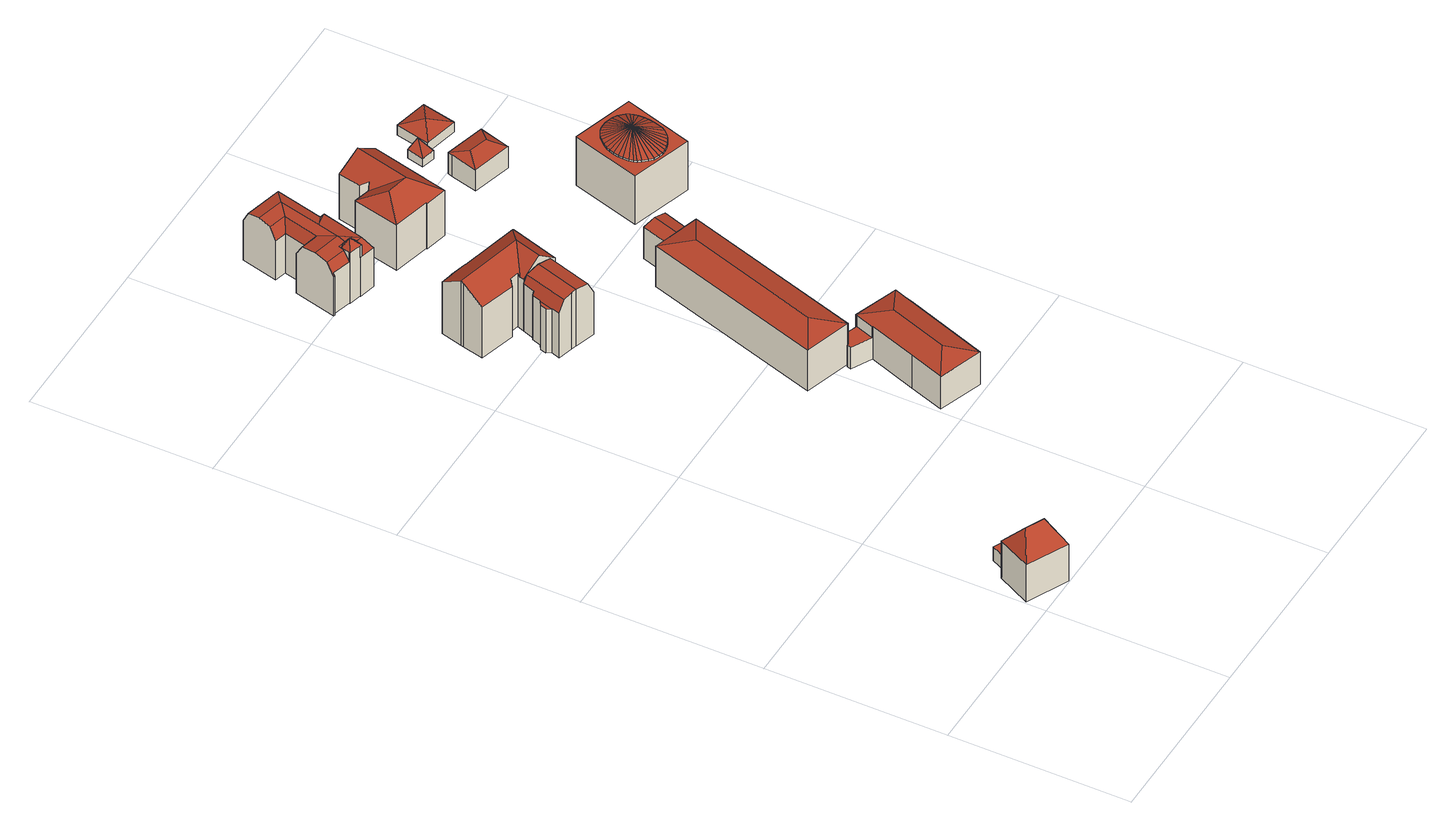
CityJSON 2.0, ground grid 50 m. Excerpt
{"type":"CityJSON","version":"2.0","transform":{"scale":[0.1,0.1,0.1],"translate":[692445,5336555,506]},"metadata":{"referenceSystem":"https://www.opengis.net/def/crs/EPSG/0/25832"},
"CityObjects":{
"building1":{"type":"Building","attributes":{"Gemeindeschluessel":"09162000","HoeheDach":"524.360","HoeheGrund":"506.090","Methode":"2000","NiedrigsteTraufeDesGebaeudes":"518.140","Geometrietyp2DReferenz":"3000","function":"31001_1000","roofType":"3200","measuredHeight":18.27,"storeysAboveGround":3},"address":[{"country":"Germany","locality":"München","thoroughfareName":"Königinstraße 26"}],"geometry":[{"type":"Solid","lod":"2","boundaries":[[[[0,1,2,3]],[[4,5,6,7]],[[8,9,10]],[[11,12,13,0]],[[13,10,9,1,0]],[[13,12,5,4,8,10]],[[14,8,4,7]],[[11,0,3,15]],[[2,1,9,8,14]],[[6,5,12,11,15]],[[7,6,15,3,2,14]]]],"semantics":{"surfaces":[{"type":"WallSurface"},{"type":"RoofSurface","Dachneigung":"28.953","Dachorientierung":"296.315","Flaeche":"36.413","Z_MAX":"18.270","Z_MAX_ASL":"524.360","Z_MIN":"12.081","Z_MIN_ASL":"518.170"},{"type":"RoofSurface","Dachneigung":"28.944","Dachorientierung":"116.331","Flaeche":"36.544","Z_MAX":"18.270","Z_MAX_ASL":"524.360","Z_MIN":"12.050","Z_MIN_ASL":"518.140"},{"type":"RoofSurface","Dachneigung":"39.750","Dachorientierung":"206.014","Flaeche":"73.940","Z_MAX":"18.270","Z_MAX_ASL":"524.360","Z_MIN":"12.050","Z_MIN_ASL":"518.140"},{"type":"RoofSurface","Dachneigung":"39.750","Dachorientierung":"26.014","Flaeche":"73.085","Z_MAX":"18.270","Z_MAX_ASL":"524.360","Z_MIN":"12.066","Z_MIN_ASL":"518.156"},{"type":"GroundSurface"}],"values":[[0,0,1,2,3,4,0,0,0,0,5]]}}]},
"building2":{"type":"Building","attributes":{"Gemeindeschluessel":"09162000","HoeheDach":"512.280","HoeheGrund":"507.945","Methode":"2000","NiedrigsteTraufeDesGebaeudes":"512.280","Geometrietyp2DReferenz":"3000","function":"31001_2463","roofType":"1000","measuredHeight":4.33},"geometry":[{"type":"Solid","lod":"2","boundaries":[[[[16,17,18,19]],[[20,21,22,23]],[[22,17,16,23]],[[17,22,21,18]],[[19,20,23,16]],[[20,19,18,21]]]],"semantics":{"surfaces":[{"type":"WallSurface"},{"type":"RoofSurface","Dachneigung":"90.000","Dachorientierung":"-1.000","Flaeche":"35.602","Z_MAX":"4.335","Z_MAX_ASL":"512.280","Z_MIN":"4.335","Z_MIN_ASL":"512.280"},{"type":"GroundSurface"}],"values":[[0,0,1,0,0,2]]}}]},
"building3":{"type":"Building","attributes":{"Gemeindeschluessel":"09162000","HoeheDach":"527.860","HoeheGrund":"509.440","Methode":"2000","NiedrigsteTraufeDesGebaeudes":"523.200","Geometrietyp2DReferenz":"3000","function":"31001_1000","roofType":"3400","measuredHeight":18.42,"storeysAboveGround":4},"address":[{"country":"Germany","locality":"München","thoroughfareName":"Königinstraße 99"}],"geometry":[{"type":"Solid","lod":"2","boundaries":[[[[24,25,26,27,28]],[[29,27,26,30]],[[31,32,33,34]],[[35,36,37,38]],[[25,24,39,40,41]],[[39,42,43,44,40]],[[28,45,42,39,24]],[[46,47,48,49]],[[47,46,45,28,27,29]],[[37,36,50,51,52]],[[30,48,47,29]],[[26,25,41,34,33,38,37,52,53,54,55,49,48,30]],[[56,57,54,53]],[[41,40,44,31,34]],[[55,58,43,42,45,46,49]],[[50,36,35,59]],[[43,58,57,56,51,50,59,32,31,44]],[[33,32,59,35,38]],[[51,56,53,52]],[[57,58,55,54]]]],"semantics":{"surfaces":[{"type":"WallSurface"},{"type":"RoofSurface","Dachneigung":"78.819","Dachorientierung":"289.205","Flaeche":"52.502","Z_MAX":"18.420","Z_MAX_ASL":"527.860","Z_MIN":"17.620","Z_MIN_ASL":"527.060"},{"type":"RoofSurface","Dachneigung":"78.819","Dachorientierung":"109.204","Flaeche":"52.417","Z_MAX":"18.420","Z_MAX_ASL":"527.860","Z_MIN":"17.620","Z_MIN_ASL":"527.060"},{"type":"RoofSurface","Dachneigung":"26.905","Dachorientierung":"109.205","Flaeche":"46.126","Z_MAX":"17.620","Z_MAX_ASL":"527.060","Z_MIN":"13.760","Z_MIN_ASL":"523.200"},{"type":"GroundSurface"},{"type":"RoofSurface","Dachneigung":"90.000","Dachorientierung":"-1.000","Flaeche":"2.848","Z_MAX":"14.270","Z_MAX_ASL":"523.710","Z_MIN":"14.270","Z_MIN_ASL":"523.710"},{"type":"RoofSurface","Dachneigung":"26.905","Dachorientierung":"289.205","Flaeche":"42.724","Z_MAX":"17.620","Z_MAX_ASL":"527.060","Z_MIN":"14.270","Z_MIN_ASL":"523.710"}],"values":[[0,0,0,0,0,1,2,0,3,0,0,4,0,0,0,5,6,0,0,0]]}}]},
"building4":{"type":"Building","attributes":{"Gemeindeschluessel":"09162000","HoeheDach":"530.500","HoeheGrund":"509.470","Methode":"2000","NiedrigsteTraufeDesGebaeudes":"525.758","Geometrietyp2DReferenz":"3000","function":"31001_1000","roofType":"3100","measuredHeight":21.03,"storeysAboveGround":4},"address":[{"country":"Germany","locality":"München","thoroughfareName":"Giselastraße 28"}],"geometry":[{"type":"Solid","lod":"2","boundaries":[[[[60,61,62,63,64]],[[65,66,67,63,62]],[[62,61,68,69,70,71,72,73,74,75,76,77,78,65]],[[79,80,81,82,83,84,85,86]],[[87,88,70,69]],[[89,71,70,88]],[[80,79,77,76]],[[87,69,68,90]],[[81,80,76,75]],[[71,89,84,72]],[[83,82,74,73]],[[85,64,63,67]],[[84,83,73,72]],[[90,68,61,60]],[[65,78,91,66]],[[82,81,75,74]],[[60,64,85,84,89,88,87,90]],[[66,91,86,85,67]],[[91,78,77,79,86]]]],"semantics":{"surfaces":[{"type":"WallSurface"},{"type":"GroundSurface"},{"type":"RoofSurface","Dachneigung":"56.053","Dachorientierung":"16.378","Flaeche":"168.453","Z_MAX":"21.030","Z_MAX_ASL":"530.500","Z_MIN":"16.724","Z_MIN_ASL":"526.194"},{"type":"RoofSurface","Dachneigung":"51.556","Dachorientierung":"289.186","Flaeche":"30.649","Z_MAX":"21.030","Z_MAX_ASL":"530.500","Z_MIN":"16.748","Z_MIN_ASL":"526.218"},{"type":"RoofSurface","Dachneigung":"56.053","Dachorientierung":"196.378","Flaeche":"131.946","Z_MAX":"21.030","Z_MAX_ASL":"530.500","Z_MIN":"16.288","Z_MIN_ASL":"525.758"},{"type":"RoofSurface","Dachneigung":"51.557","Dachorientierung":"109.186","Flaeche":"76.732","Z_MAX":"21.030","Z_MAX_ASL":"530.500","Z_MIN":"16.730","Z_MIN_ASL":"526.200"}],"values":[[0,0,1,2,0,0,0,0,0,0,0,3,0,0,0,0,4,5,0]]}}]},
"building5":{"type":"Building","attributes":{"Gemeindeschluessel":"09162000","HoeheDach":"528.280","HoeheGrund":"509.600","Methode":"2000","NiedrigsteTraufeDesGebaeudes":"522.240","Geometrietyp2DReferenz":"3000","function":"31001_1000","roofType":"3400","measuredHeight":18.68},"address":[{"country":"Germany","locality":"München","thoroughfareName":"Giselastraße 29"}],"geometry":[{"type":"Solid","lod":"2","boundaries":[[[[92,93,94,95]],[[96,92,95,97]],[[98,99,100,101,102,103,104]],[[105,106,107,108,109,110,111]],[[112,113,114,115,116]],[[117,118,119,120]],[[107,106,121,122,123,124,125,126]],[[95,94,127,117]],[[119,126,128,129,130]],[[131,132,133,134,135,136]],[[100,137,138,101]],[[139,140,141]],[[97,113,112,96]],[[118,142,143,144]],[[143,145,146,144]],[[147,124,122]],[[99,129,141,140,137,100]],[[124,147,133]],[[138,148,102,101]],[[104,149,150,98]],[[150,115,114,130,129,99,98]],[[151,108,107,126]],[[136,135,152,153]],[[154,155,156,146,145]],[[137,132,131,148,138]],[[103,102,148,131,136,153]],[[128,126,125,157]],[[123,122,124]],[[158,105,111,159]],[[160,161,121,106,105,158]],[[144,151,126,119,118]],[[156,155,162,163]],[[163,109,108,151]],[[97,95,117,120]],[[117,127,142,118]],[[157,133,164]],[[132,137,140,139,164]],[[112,116,149,104,103,153,152,165,166,159,111,110,162,155,154,93,92,96]],[[133,132,164]],[[167,134,133,147,168]],[[165,167,168,161,160,166]],[[115,150,149,116]],[[141,129,128,157,139]],[[114,113,97,169,120,130]],[[120,119,130]],[[147,122,121,161,168]],[[97,120,169]],[[157,125,124,133]],[[152,135,134,167,165]],[[162,110,109,163]],[[160,158,159,166]],[[145,143,142,127,94,93,154]],[[146,156,163,151,144]],[[164,139,157]]]],"semantics":{"surfaces":[{"type":"WallSurface"},{"type":"RoofSurface","Dachneigung":"74.816","Dachorientierung":"106.092","Flaeche":"36.662","Z_MAX":"16.810","Z_MAX_ASL":"526.410","Z_MIN":"16.060","Z_MIN_ASL":"525.660"},{"type":"RoofSurface","Dachneigung":"79.386","Dachorientierung":"196.772","Flaeche":"29.161","Z_MAX":"16.810","Z_MAX_ASL":"526.410","Z_MIN":"16.060","Z_MIN_ASL":"525.660"},{"type":"RoofSurface","Dachneigung":"26.390","Dachorientierung":"16.683","Flaeche":"42.378","Z_MAX":"16.060","Z_MAX_ASL":"525.660","Z_MIN":"12.705","Z_MIN_ASL":"522.305"},{"type":"RoofSurface","Dachneigung":"79.783","Dachorientierung":"105.994","Flaeche":"38.702","Z_MAX":"16.810","Z_MAX_ASL":"526.410","Z_MIN":"16.060","Z_MIN_ASL":"525.660"},{"type":"RoofSurface","Dachneigung":"42.395","Dachorientierung":"196.683","Flaeche":"6.309","Z_MAX":"18.680","Z_MAX_ASL":"528.280","Z_MIN":"16.370","Z_MIN_ASL":"525.970"},{"type":"RoofSurface","Dachneigung":"79.432","Dachorientierung":"195.606","Flaeche":"0.222","Z_MAX":"16.174","Z_MAX_ASL":"525.774","Z_MIN":"16.057","Z_MIN_ASL":"525.658"},{"type":"RoofSurface","Dachneigung":"78.005","Dachorientierung":"196.683","Flaeche":"23.436","Z_MAX":"16.810","Z_MAX_ASL":"526.410","Z_MIN":"16.060","Z_MIN_ASL":"525.660"},{"type":"RoofSurface","Dachneigung":"28.039","Dachorientierung":"196.683","Flaeche":"16.195","Z_MAX":"16.060","Z_MAX_ASL":"525.660","Z_MIN":"12.680","Z_MIN_ASL":"522.280"},{"type":"RoofSurface","Dachneigung":"32.594","Dachorientierung":"196.697","Flaeche":"12.403","Z_MAX":"16.062","Z_MAX_ASL":"525.662","Z_MIN":"12.685","Z_MIN_ASL":"522.285"},{"type":"RoofSurface","Dachneigung":"36.741","Dachorientierung":"341.638","Flaeche":"2.212","Z_MAX":"18.680","Z_MAX_ASL":"528.280","Z_MIN":"16.370","Z_MIN_ASL":"525.970"},{"type":"RoofSurface","Dachneigung":"90.000","Dachorientierung":"-1.000","Flaeche":"0.083","Z_MAX":"12.640","Z_MAX_ASL":"522.240","Z_MIN":"12.640","Z_MIN_ASL":"522.240"},{"type":"RoofSurface","Dachneigung":"29.292","Dachorientierung":"106.089","Flaeche":"53.183","Z_MAX":"16.062","Z_MAX_ASL":"525.662","Z_MIN":"12.680","Z_MIN_ASL":"522.280"},{"type":"RoofSurface","Dachneigung":"79.945","Dachorientierung":"16.668","Flaeche":"28.354","Z_MAX":"16.810","Z_MAX_ASL":"526.410","Z_MIN":"16.060","Z_MIN_ASL":"525.660"},{"type":"RoofSurface","Dachneigung":"79.476","Dachorientierung":"196.683","Flaeche":"2.971","Z_MAX":"16.810","Z_MAX_ASL":"526.410","Z_MIN":"16.370","Z_MIN_ASL":"525.970"},{"type":"RoofSurface","Dachneigung":"79.360","Dachorientierung":"197.503","Flaeche":"0.567","Z_MAX":"16.370","Z_MAX_ASL":"525.970","Z_MIN":"16.201","Z_MIN_ASL":"525.801"},{"type":"RoofSurface","Dachneigung":"32.596","Dachorientierung":"196.683","Flaeche":"18.628","Z_MAX":"16.060","Z_MAX_ASL":"525.660","Z_MIN":"12.746","Z_MIN_ASL":"522.346"},{"type":"RoofSurface","Dachneigung":"75.143","Dachorientierung":"286.092","Flaeche":"41.773","Z_MAX":"16.810","Z_MAX_ASL":"526.410","Z_MIN":"16.060","Z_MIN_ASL":"525.660"},{"type":"RoofSurface","Dachneigung":"29.037","Dachorientierung":"16.683","Flaeche":"16.108","Z_MAX":"16.060","Z_MAX_ASL":"525.660","Z_MIN":"12.783","Z_MIN_ASL":"522.383"},{"type":"RoofSurface","Dachneigung":"26.822","Dachorientierung":"106.092","Flaeche":"51.632","Z_MAX":"16.060","Z_MAX_ASL":"525.660","Z_MIN":"12.658","Z_MIN_ASL":"522.259"},{"type":"RoofSurface","Dachneigung":"78.244","Dachorientierung":"16.683","Flaeche":"34.099","Z_MAX":"16.810","Z_MAX_ASL":"526.410","Z_MIN":"16.060","Z_MIN_ASL":"525.660"},{"type":"RoofSurface","Dachneigung":"36.516","Dachorientierung":"56.884","Flaeche":"2.262","Z_MAX":"18.680","Z_MAX_ASL":"528.280","Z_MIN":"16.370","Z_MIN_ASL":"525.970"},{"type":"GroundSurface"},{"type":"RoofSurface","Dachneigung":"41.564","Dachorientierung":"106.090","Flaeche":"4.047","Z_MAX":"18.680","Z_MAX_ASL":"528.280","Z_MIN":"16.370","Z_MIN_ASL":"525.970"},{"type":"RoofSurface","Dachneigung":"41.903","Dachorientierung":"286.092","Flaeche":"4.254","Z_MAX":"18.680","Z_MAX_ASL":"528.280","Z_MIN":"16.370","Z_MIN_ASL":"525.970"},{"type":"RoofSurface","Dachneigung":"79.090","Dachorientierung":"197.222","Flaeche":"2.609","Z_MAX":"16.370","Z_MAX_ASL":"525.970","Z_MIN":"16.057","Z_MIN_ASL":"525.658"},{"type":"RoofSurface","Dachneigung":"26.674","Dachorientierung":"16.683","Flaeche":"5.648","Z_MAX":"16.060","Z_MAX_ASL":"525.660","Z_MIN":"12.640","Z_MIN_ASL":"522.240"},{"type":"RoofSurface","Dachneigung":"70.034","Dachorientierung":"16.684","Flaeche":"1.534","Z_MAX":"16.810","Z_MAX_ASL":"526.410","Z_MIN":"16.060","Z_MIN_ASL":"525.660"},{"type":"RoofSurface","Dachneigung":"33.498","Dachorientierung":"16.683","Flaeche":"2.305","Z_MAX":"18.680","Z_MAX_ASL":"528.280","Z_MIN":"16.370","Z_MIN_ASL":"525.970"},{"type":"RoofSurface","Dachneigung":"27.047","Dachorientierung":"286.092","Flaeche":"31.740","Z_MAX":"16.060","Z_MAX_ASL":"525.660","Z_MIN":"12.696","Z_MIN_ASL":"522.296"}],"values":[[0,0,0,0,0,1,2,3,4,5,0,6,0,7,8,0,9,10,11,0,12,13,0,0,0,0,14,15,0,16,17,0,18,19,20,21,0,22,23,24,0,0,25,26,27,0,0,28,0,0,0,0,29,0]]}}]},
"building6":{"type":"Building","attributes":{"Gemeindeschluessel":"09162000","HoeheDach":"519.649","HoeheGrund":"507.230","Methode":"1000","NiedrigsteTraufeDesGebaeudes":"514.160","Geometrietyp2DReferenz":"3000","function":"31001_9998","roofType":"3200","measuredHeight":12.42,"storeysAboveGround":2},"geometry":[{"type":"Solid","lod":"2","boundaries":[[[[170,171,172,173,174,175,176,177,178,179,180,181,182]],[[183,184,185,186,187,188]],[[189,190,191,192]],[[178,193,194,195,179]],[[172,171,196,197]],[[176,187,186,198,199,177]],[[200,198,186,185]],[[201,202,181,180]],[[192,191,170,182]],[[203,194,193,199,198,200,197,196,190,189]],[[182,181,202,192]],[[192,202,201,195,203,189]],[[188,187,176,175]],[[170,191,190,196,171]],[[175,174,183,188]],[[195,194,203]],[[199,193,178,177]],[[173,172,197,200,185,184]],[[195,201,180,179]],[[184,183,174,173]]]],"semantics":{"surfaces":[{"type":"GroundSurface"},{"type":"RoofSurface","Dachneigung":"90.000","Dachorientierung":"-1.000","Flaeche":"29.472","Z_MAX":"6.930","Z_MAX_ASL":"514.160","Z_MIN":"6.930","Z_MIN_ASL":"514.160"},{"type":"RoofSurface","Dachneigung":"73.638","Dachorientierung":"199.197","Flaeche":"43.743","Z_MAX":"12.419","Z_MAX_ASL":"519.649","Z_MIN":"10.517","Z_MIN_ASL":"517.747"},{"type":"WallSurface"},{"type":"RoofSurface","Dachneigung":"73.643","Dachorientierung":"289.161","Flaeche":"158.204","Z_MAX":"12.419","Z_MAX_ASL":"519.649","Z_MIN":"10.503","Z_MIN_ASL":"517.733"},{"type":"RoofSurface","Dachneigung":"73.641","Dachorientierung":"109.166","Flaeche":"159.062","Z_MAX":"12.419","Z_MAX_ASL":"519.649","Z_MIN":"10.517","Z_MIN_ASL":"517.747"},{"type":"RoofSurface","Dachneigung":"73.643","Dachorientierung":"18.826","Flaeche":"43.633","Z_MAX":"12.419","Z_MAX_ASL":"519.649","Z_MIN":"10.517","Z_MIN_ASL":"517.747"}],"values":[[0,1,2,3,3,3,3,3,3,4,3,5,3,3,3,6,3,3,3,3]]}}]},
"building7":{"type":"Building","attributes":{"Gemeindeschluessel":"09162000","HoeheDach":"522.972","HoeheGrund":"507.856","Methode":"1000","NiedrigsteTraufeDesGebaeudes":"520.952","Geometrietyp2DReferenz":"3000","function":"31001_9998","roofType":"3200","measuredHeight":15.12,"storeysAboveGround":3},"geometry":[{"type":"Solid","lod":"2","boundaries":[[[[204,205,206,207]],[[205,208,209,206]],[[210,211,212,213]],[[212,214,207,206,209,215,216,213]],[[208,217,215,209]],[[218,219,220,211,210]],[[221,204,207,214]],[[216,222,210,213]],[[217,222,216,215]],[[208,205,219,218,217]],[[217,218,210,222]],[[205,204,221,220,219]],[[212,211,220,221,214]]]],"semantics":{"surfaces":[{"type":"WallSurface"},{"type":"GroundSurface"},{"type":"RoofSurface","Dachneigung":"73.561","Dachorientierung":"287.361","Flaeche":"321.418","Z_MAX":"15.116","Z_MAX_ASL":"522.972","Z_MIN":"13.096","Z_MIN_ASL":"520.952"},{"type":"RoofSurface","Dachneigung":"73.559","Dachorientierung":"107.366","Flaeche":"321.121","Z_MAX":"15.116","Z_MAX_ASL":"522.972","Z_MIN":"13.100","Z_MIN_ASL":"520.956"},{"type":"RoofSurface","Dachneigung":"73.561","Dachorientierung":"196.865","Flaeche":"48.332","Z_MAX":"15.116","Z_MAX_ASL":"522.972","Z_MIN":"13.100","Z_MIN_ASL":"520.956"},{"type":"RoofSurface","Dachneigung":"73.565","Dachorientierung":"16.855","Flaeche":"48.272","Z_MAX":"15.116","Z_MAX_ASL":"522.972","Z_MIN":"13.102","Z_MIN_ASL":"520.958"}],"values":[[0,0,0,1,0,2,0,0,0,3,4,5,0]]}}]},
"building8":{"type":"Building","attributes":{"Gemeindeschluessel":"09162000","HoeheDach":"528.450","HoeheGrund":"509.470","Methode":"2000","NiedrigsteTraufeDesGebaeudes":"524.211","Geometrietyp2DReferenz":"3000","function":"31001_1000","roofType":"3200","measuredHeight":18.98},"address":[{"country":"Germany","locality":"München","thoroughfareName":"Giselastraße 31"}],"geometry":[{"type":"Solid","lod":"2","boundaries":[[[[223,224,225,226,227,228]],[[229,230,231,232,233,234,235]],[[236,237,238,239,240]],[[241,242,243,244]],[[245,230,229,246,247]],[[248,249,233,232]],[[234,250,242,241,223,228,235]],[[236,226,225,237]],[[232,231,251,248]],[[242,250,252,243]],[[246,239,238,247]],[[251,245,247,238,237,225,224,244,243,252,249,248]],[[244,224,223,241]],[[252,250,234,233,249]],[[227,253,235,228]],[[231,230,245,251]],[[253,227,226,236,240]],[[239,246,229,235,253,240]]]],"semantics":{"surfaces":[{"type":"WallSurface"},{"type":"RoofSurface","Dachneigung":"55.909","Dachorientierung":"106.094","Flaeche":"140.592","Z_MAX":"18.980","Z_MAX_ASL":"528.450","Z_MIN":"14.744","Z_MIN_ASL":"524.214"},{"type":"RoofSurface","Dachneigung":"55.909","Dachorientierung":"286.094","Flaeche":"89.557","Z_MAX":"18.980","Z_MAX_ASL":"528.450","Z_MIN":"14.767","Z_MIN_ASL":"524.237"},{"type":"GroundSurface"},{"type":"RoofSurface","Dachneigung":"57.904","Dachorientierung":"16.420","Flaeche":"42.898","Z_MAX":"18.980","Z_MAX_ASL":"528.450","Z_MIN":"14.774","Z_MIN_ASL":"524.244"},{"type":"RoofSurface","Dachneigung":"46.316","Dachorientierung":"285.403","Flaeche":"41.145","Z_MAX":"18.980","Z_MAX_ASL":"528.450","Z_MIN":"14.758","Z_MIN_ASL":"524.228"},{"type":"RoofSurface","Dachneigung":"57.905","Dachorientierung":"196.420","Flaeche":"90.558","Z_MAX":"18.980","Z_MAX_ASL":"528.450","Z_MIN":"14.741","Z_MIN_ASL":"524.211"}],"values":[[0,1,0,0,0,0,2,0,0,0,0,3,0,0,4,0,5,6]]}}]},
"building9":{"type":"Building","attributes":{"Gemeindeschluessel":"09162000","HoeheDach":"519.226","HoeheGrund":"508.070","Methode":"1000","NiedrigsteTraufeDesGebaeudes":"518.343","Geometrietyp2DReferenz":"3000","function":"31001_9998","roofType":"3100","measuredHeight":11.16,"storeysAboveGround":2},"geometry":[{"type":"Solid","lod":"2","boundaries":[[[[254,255,256,257,258]],[[259,260,256,255]],[[261,259,255,254]],[[256,260,262,257]],[[260,259,261,263,262]],[[261,254,258,263]],[[263,258,257,262]]]],"semantics":{"surfaces":[{"type":"WallSurface"},{"type":"RoofSurface","Dachneigung":"76.129","Dachorientierung":"287.579","Flaeche":"32.677","Z_MAX":"11.156","Z_MAX_ASL":"519.226","Z_MIN":"10.275","Z_MIN_ASL":"518.345"},{"type":"RoofSurface","Dachneigung":"76.126","Dachorientierung":"107.584","Flaeche":"32.579","Z_MAX":"11.156","Z_MAX_ASL":"519.226","Z_MIN":"10.273","Z_MIN_ASL":"518.343"},{"type":"GroundSurface"}],"values":[[0,1,2,0,0,0,3]]}}]},
"building10":{"type":"Building","attributes":{"Gemeindeschluessel":"09162000","HoeheDach":"517.080","HoeheGrund":"508.710","Methode":"2000","NiedrigsteTraufeDesGebaeudes":"515.636","Geometrietyp2DReferenz":"3000","function":"31001_9998","roofType":"3200","measuredHeight":8.37,"storeysAboveGround":2},"geometry":[{"type":"Solid","lod":"2","boundaries":[[[[264,265,266,267]],[[268,265,269,270,271]],[[272,273,274,268,271]],[[270,275,272,271]],[[266,276,277,267]],[[272,275,277,276,273]],[[273,276,266,274]],[[266,265,268,274]],[[265,264,269]],[[269,264,267,277,275,270]]]],"semantics":{"surfaces":[{"type":"RoofSurface","Dachneigung":"72.223","Dachorientierung":"15.423","Flaeche":"39.957","Z_MAX":"8.370","Z_MAX_ASL":"517.080","Z_MIN":"6.926","Z_MIN_ASL":"515.636"},{"type":"WallSurface"},{"type":"GroundSurface"},{"type":"RoofSurface","Dachneigung":"64.417","Dachorientierung":"285.209","Flaeche":"14.905","Z_MAX":"8.370","Z_MAX_ASL":"517.080","Z_MIN":"6.933","Z_MIN_ASL":"515.643"},{"type":"RoofSurface","Dachneigung":"64.425","Dachorientierung":"105.221","Flaeche":"14.759","Z_MAX":"8.370","Z_MAX_ASL":"517.080","Z_MIN":"6.926","Z_MIN_ASL":"515.636"},{"type":"RoofSurface","Dachneigung":"72.221","Dachorientierung":"195.415","Flaeche":"39.946","Z_MAX":"8.370","Z_MAX_ASL":"517.080","Z_MIN":"6.926","Z_MIN_ASL":"515.636"}],"values":[[0,1,2,1,3,1,1,1,4,5]]}}]},
"building11":{"type":"Building","attributes":{"Gemeindeschluessel":"09162000","HoeheDach":"513.274","HoeheGrund":"509.465","Methode":"2000","NiedrigsteTraufeDesGebaeudes":"512.201","Geometrietyp2DReferenz":"3000","function":"31001_2000","roofType":"2100","measuredHeight":3.81},"geometry":[{"type":"Solid","lod":"2","boundaries":[[[[278,279,280,281]],[[282,283,284,285]],[[278,283,282]],[[278,282,279]],[[279,282,285,280]],[[283,278,281,284]],[[281,280,285,284]]]],"semantics":{"surfaces":[{"type":"WallSurface"},{"type":"RoofSurface","Dachneigung":"74.479","Dachorientierung":"283.037","Flaeche":"9.448","Z_MAX":"3.808","Z_MAX_ASL":"513.273","Z_MIN":"2.736","Z_MIN_ASL":"512.201"},{"type":"RoofSurface","Dachneigung":"78.015","Dachorientierung":"194.072","Flaeche":"10.029","Z_MAX":"3.809","Z_MAX_ASL":"513.274","Z_MIN":"2.745","Z_MIN_ASL":"512.211"},{"type":"GroundSurface"}],"values":[[0,0,1,2,0,0,3]]}}]},
"building12":{"type":"Building","attributes":{"Gemeindeschluessel":"09162000","HoeheDach":"527.810","HoeheGrund":"507.571","Methode":"2000","NiedrigsteTraufeDesGebaeudes":"523.440","Geometrietyp2DReferenz":"3000","function":"31001_9998","roofType":"3600","measuredHeight":20.24,"storeysAboveGround":1},"geometry":[{"type":"Solid","lod":"2","boundaries":[[[[286,287,288]],[[289,290,291,292]],[[293,294,295,296]],[[297,298,299,300]],[[301,288,302]],[[303,304,305,306]],[[288,307,308]],[[309,297,300,310]],[[311,289,292,312]],[[313,311,312,314]],[[302,315,316,317]],[[301,302,317,318]],[[302,288,315]],[[287,286,319,320]],[[304,288,293]],[[308,307,321,322]],[[323,290,288]],[[324,325,326,327,328,329]],[[330,331,332,333]],[[290,289,288]],[[309,288,297]],[[303,288,304]],[[286,313,314,319]],[[334,323,288]],[[288,335,336]],[[337,338,339,340]],[[341,288,342]],[[341,342,343,344]],[[345,288,346]],[[304,293,296,305]],[[347,288,303]],[[301,334,288]],[[311,313,288]],[[288,348,294]],[[346,288,349]],[[334,301,318,350]],[[288,294,293]],[[331,330,288]],[[288,336,307]],[[288,351,335]],[[297,288,298]],[[335,351,352,353]],[[323,334,350,354]],[[289,311,288]],[[351,337,340,352]],[[315,288,341]],[[355,356,357,358]],[[345,346,359,360]],[[346,349,361,359]],[[362,363,364,365,366,367],[332,320,319,314,312,292,291,354,350,318,317,316,344,343,360,359,361,358,357,368,310,300,299,369,306,305,296,295,370,371,322,321,372,353,352,340,339,333]],[[355,288,356]],[[373,308,322,371]],[[374,309,310,368]],[[342,288,345]],[[347,303,306,369]],[[363,362,328,327]],[[288,338,337]],[[315,341,344,316]],[[331,287,320,332]],[[367,366,324,329]],[[287,331,288]],[[342,345,360,343]],[[348,373,371,370]],[[288,373,348]],[[290,323,354,291]],[[288,308,373]],[[330,338,288]],[[349,288,355]],[[362,367,329,328]],[[307,336,372,321]],[[356,374,368,357]],[[298,288,347]],[[298,347,369,299]],[[294,348,370,295]],[[374,288,309]],[[336,335,353,372]],[[338,330,333,339]],[[313,286,288]],[[365,364,363,327,326,325,324,366]],[[356,288,374]],[[349,355,358,361]],[[288,337,351]]]],"semantics":{"surfaces":[{"type":"RoofSurface","Dachneigung":"60.871","Dachorientierung":"297.194","Flaeche":"4.406","Z_MAX":"20.239","Z_MAX_ASL":"527.810","Z_MIN":"16.339","Z_MIN_ASL":"523.910"},{"type":"WallSurface"},{"type":"RoofSurface","Dachneigung":"64.825","Dachorientierung":"1.826","Flaeche":"4.531","Z_MAX":"20.239","Z_MAX_ASL":"527.810","Z_MIN":"16.339","Z_MIN_ASL":"523.910"},{"type":"RoofSurface","Dachneigung":"65.871","Dachorientierung":"219.180","Flaeche":"6.931","Z_MAX":"20.239","Z_MAX_ASL":"527.810","Z_MIN":"16.339","Z_MIN_ASL":"523.910"},{"type":"RoofSurface","Dachneigung":"65.102","Dachorientierung":"13.282","Flaeche":"5.375","Z_MAX":"20.239","Z_MAX_ASL":"527.810","Z_MIN":"16.339","Z_MIN_ASL":"523.910"},{"type":"RoofSurface","Dachneigung":"65.776","Dachorientierung":"161.562","Flaeche":"6.269","Z_MAX":"20.239","Z_MAX_ASL":"527.810","Z_MIN":"16.339","Z_MIN_ASL":"523.910"},{"type":"RoofSurface","Dachneigung":"63.458","Dachorientierung":"335.089","Flaeche":"4.226","Z_MAX":"20.239","Z_MAX_ASL":"527.810","Z_MIN":"16.339","Z_MIN_ASL":"523.910"},{"type":"GroundSurface"},{"type":"RoofSurface","Dachneigung":"62.544","Dachorientierung":"325.112","Flaeche":"4.382","Z_MAX":"20.239","Z_MAX_ASL":"527.810","Z_MIN":"16.339","Z_MIN_ASL":"523.910"},{"type":"RoofSurface","Dachneigung":"62.878","Dachorientierung":"106.963","Flaeche":"12.409","Z_MAX":"20.239","Z_MAX_ASL":"527.810","Z_MIN":"16.339","Z_MIN_ASL":"523.910"},{"type":"RoofSurface","Dachneigung":"65.378","Dachorientierung":"152.909","Flaeche":"6.536","Z_MAX":"20.239","Z_MAX_ASL":"527.810","Z_MIN":"16.339","Z_MIN_ASL":"523.910"},{"type":"RoofSurface","Dachneigung":"64.096","Dachorientierung":"344.174","Flaeche":"4.875","Z_MAX":"20.239","Z_MAX_ASL":"527.810","Z_MIN":"16.339","Z_MIN_ASL":"523.910"},{"type":"RoofSurface","Dachneigung":"64.693","Dachorientierung":"234.907","Flaeche":"4.303","Z_MAX":"20.239","Z_MAX_ASL":"527.810","Z_MIN":"16.339","Z_MIN_ASL":"523.910"},{"type":"RoofSurface","Dachneigung":"65.510","Dachorientierung":"29.683","Flaeche":"6.808","Z_MAX":"20.239","Z_MAX_ASL":"527.810","Z_MIN":"16.339","Z_MIN_ASL":"523.910"},{"type":"RoofSurface","Dachneigung":"65.098","Dachorientierung":"60.119","Flaeche":"4.750","Z_MAX":"20.239","Z_MAX_ASL":"527.810","Z_MIN":"16.339","Z_MIN_ASL":"523.910"},{"type":"RoofSurface","Dachneigung":"64.969","Dachorientierung":"143.684","Flaeche":"6.251","Z_MAX":"20.239","Z_MAX_ASL":"527.810","Z_MIN":"16.339","Z_MIN_ASL":"523.910"},{"type":"RoofSurface","Dachneigung":"64.681","Dachorientierung":"357.394","Flaeche":"4.725","Z_MAX":"20.239","Z_MAX_ASL":"527.810","Z_MIN":"16.339","Z_MIN_ASL":"523.910"},{"type":"RoofSurface","Dachneigung":"61.404","Dachorientierung":"311.946","Flaeche":"5.927","Z_MAX":"20.239","Z_MAX_ASL":"527.810","Z_MIN":"16.339","Z_MIN_ASL":"523.910"},{"type":"RoofSurface","Dachneigung":"66.704","Dachorientierung":"180.000","Flaeche":"5.657","Z_MAX":"20.239","Z_MAX_ASL":"527.810","Z_MIN":"16.339","Z_MIN_ASL":"523.910"},{"type":"RoofSurface","Dachneigung":"64.187","Dachorientierung":"74.199","Flaeche":"4.321","Z_MAX":"20.239","Z_MAX_ASL":"527.810","Z_MIN":"16.339","Z_MIN_ASL":"523.910"},{"type":"RoofSurface","Dachneigung":"66.080","Dachorientierung":"167.076","Flaeche":"6.279","Z_MAX":"20.239","Z_MAX_ASL":"527.810","Z_MIN":"16.339","Z_MIN_ASL":"523.910"},{"type":"RoofSurface","Dachneigung":"60.862","Dachorientierung":"280.581","Flaeche":"5.815","Z_MAX":"20.239","Z_MAX_ASL":"527.810","Z_MIN":"16.339","Z_MIN_ASL":"523.910"},{"type":"RoofSurface","Dachneigung":"64.764","Dachorientierung":"233.529","Flaeche":"8.186","Z_MAX":"20.239","Z_MAX_ASL":"527.810","Z_MIN":"16.339","Z_MIN_ASL":"523.910"},{"type":"RoofSurface","Dachneigung":"63.659","Dachorientierung":"250.487","Flaeche":"4.396","Z_MAX":"20.239","Z_MAX_ASL":"527.810","Z_MIN":"16.339","Z_MIN_ASL":"523.910"},{"type":"RoofSurface","Dachneigung":"64.058","Dachorientierung":"123.259","Flaeche":"5.666","Z_MAX":"20.239","Z_MAX_ASL":"527.810","Z_MIN":"16.339","Z_MIN_ASL":"523.910"},{"type":"RoofSurface","Dachneigung":"62.037","Dachorientierung":"319.760","Flaeche":"4.770","Z_MAX":"20.239","Z_MAX_ASL":"527.810","Z_MIN":"16.339","Z_MIN_ASL":"523.910"},{"type":"RoofSurface","Dachneigung":"65.199","Dachorientierung":"17.022","Flaeche":"5.553","Z_MAX":"20.239","Z_MAX_ASL":"527.810","Z_MIN":"16.339","Z_MIN_ASL":"523.910"},{"type":"RoofSurface","Dachneigung":"90.000","Dachorientierung":"-1.000","Flaeche":"147.989","Z_MAX":"15.869","Z_MAX_ASL":"523.440","Z_MIN":"15.869","Z_MIN_ASL":"523.440"},{"type":"RoofSurface","Dachneigung":"63.111","Dachorientierung":"87.682","Flaeche":"6.661","Z_MAX":"20.239","Z_MAX_ASL":"527.810","Z_MIN":"16.339","Z_MIN_ASL":"523.910"},{"type":"RoofSurface","Dachneigung":"65.334","Dachorientierung":"46.809","Flaeche":"9.851","Z_MAX":"20.239","Z_MAX_ASL":"527.810","Z_MIN":"16.339","Z_MIN_ASL":"523.910"},{"type":"RoofSurface","Dachneigung":"61.994","Dachorientierung":"266.852","Flaeche":"5.936","Z_MAX":"20.239","Z_MAX_ASL":"527.810","Z_MIN":"16.339","Z_MIN_ASL":"523.910"},{"type":"RoofSurface","Dachneigung":"60.748","Dachorientierung":"286.963","Flaeche":"5.997","Z_MAX":"20.239","Z_MAX_ASL":"527.810","Z_MIN":"16.339","Z_MIN_ASL":"523.910"},{"type":"RoofSurface","Dachneigung":"66.671","Dachorientierung":"197.022","Flaeche":"6.079","Z_MAX":"20.239","Z_MAX_ASL":"527.810","Z_MIN":"16.339","Z_MIN_ASL":"523.910"},{"type":"RoofSurface","Dachneigung":"66.464","Dachorientierung":"204.074","Flaeche":"7.408","Z_MAX":"20.239","Z_MAX_ASL":"527.810","Z_MIN":"16.339","Z_MIN_ASL":"523.910"},{"type":"RoofSurface","Dachneigung":"61.160","Dachorientierung":"275.977","Flaeche":"5.483","Z_MAX":"20.239","Z_MAX_ASL":"527.810","Z_MIN":"16.339","Z_MIN_ASL":"523.910"},{"type":"RoofSurface","Dachneigung":"63.764","Dachorientierung":"79.075","Flaeche":"5.341","Z_MAX":"20.239","Z_MAX_ASL":"527.810","Z_MIN":"16.339","Z_MIN_ASL":"523.910"},{"type":"RoofSurface","Dachneigung":"64.471","Dachorientierung":"133.481","Flaeche":"7.544","Z_MAX":"20.239","Z_MAX_ASL":"527.810","Z_MIN":"16.339","Z_MIN_ASL":"523.910"},{"type":"RoofSurface","Dachneigung":"62.690","Dachorientierung":"96.339","Flaeche":"5.620","Z_MAX":"20.239","Z_MAX_ASL":"527.810","Z_MIN":"16.339","Z_MIN_ASL":"523.910"},{"type":"RoofSurface","Dachneigung":"60.974","Dachorientierung":"304.158","Flaeche":"6.399","Z_MAX":"20.239","Z_MAX_ASL":"527.810","Z_MIN":"16.339","Z_MIN_ASL":"523.910"},{"type":"RoofSurface","Dachneigung":"62.703","Dachorientierung":"95.194","Flaeche":"5.877","Z_MAX":"20.239","Z_MAX_ASL":"527.810","Z_MIN":"16.339","Z_MIN_ASL":"523.910"},{"type":"RoofSurface","Dachneigung":"62.892","Dachorientierung":"257.999","Flaeche":"5.170","Z_MAX":"20.239","Z_MAX_ASL":"527.810","Z_MIN":"16.339","Z_MIN_ASL":"523.910"}],"values":[[0,1,1,1,2,1,3,1,1,1,1,1,4,1,5,1,6,7,1,8,9,10,1,11,12,1,13,1,14,1,15,16,17,18,19,1,20,21,22,23,24,1,1,25,1,26,1,1,1,27,28,1,1,29,1,1,30,1,1,1,31,1,1,32,1,33,34,35,1,1,1,36,1,1,37,1,1,38,1,39,1,40]]}}]},
"building13":{"type":"Building","attributes":{"Gemeindeschluessel":"09162000","HoeheDach":"512.640","HoeheGrund":"507.660","Methode":"2000","NiedrigsteTraufeDesGebaeudes":"510.849","Geometrietyp2DReferenz":"3000","function":"31001_2000","roofType":"3500","measuredHeight":4.98},"geometry":[{"type":"Solid","lod":"2","boundaries":[[[[375,376,377,378]],[[379,380,381]],[[382,380,379]],[[377,382,383,384,378]],[[378,384,381,375]],[[382,379,383]],[[381,380,376,375]],[[380,382,377,376]],[[383,379,381,384]]]],"semantics":{"surfaces":[{"type":"GroundSurface"},{"type":"RoofSurface","Dachneigung":"69.769","Dachorientierung":"282.690","Flaeche":"24.816","Z_MAX":"4.980","Z_MAX_ASL":"512.640","Z_MIN":"3.198","Z_MIN_ASL":"510.858"},{"type":"RoofSurface","Dachneigung":"69.710","Dachorientierung":"12.679","Flaeche":"24.827","Z_MAX":"4.980","Z_MAX_ASL":"512.640","Z_MIN":"3.198","Z_MIN_ASL":"510.858"},{"type":"WallSurface"},{"type":"RoofSurface","Dachneigung":"69.763","Dachorientierung":"102.709","Flaeche":"24.824","Z_MAX":"4.980","Z_MAX_ASL":"512.640","Z_MIN":"3.198","Z_MIN_ASL":"510.858"},{"type":"RoofSurface","Dachneigung":"69.718","Dachorientierung":"192.709","Flaeche":"24.730","Z_MAX":"4.980","Z_MAX_ASL":"512.640","Z_MIN":"3.189","Z_MIN_ASL":"510.849"}],"values":[[0,1,2,3,3,4,3,3,5]]}}]}
},
"vertices":[
[120,3,121],[7,58,121],[7,58,1],[120,3,1],[62,146,122],[130,113,122],[130,113,1],[62,146,1],[53,150,122],[8,59,122],[61,90,184],[166,95,122],[165,95,122],[112,65,184],[53,150,1],[166,95,1],
[152,155,63],[130,113,63],[130,113,19],[152,155,19],[82,188,19],[62,146,19],[62,146,63],[82,188,63],
[264,1421,218],[264,1421,34],[320,1403,34],[320,1403,172],[302,1409,211],[322,1408,172],[322,1408,34],[208,1437,178],[216,1461,178],[216,1461,34],[208,1437,34],[208,1474,177],[213,1490,177],[213,1490,34],[208,1474,34],[263,1421,219],[250,1425,216],[250,1425,34],[300,1543,219],[261,1554,211],[224,1432,211],[339,1531,211],[354,1526,178],[319,1409,178],[319,1409,34],[354,1526,34],[226,1498,177],[227,1498,178],[227,1498,34],[235,1524,34],[240,1523,34],[251,1557,34],[235,1524,178],[240,1523,189],[251,1557,189],[215,1462,177],
[257,1576,208],[257,1576,35],[251,1557,35],[251,1557,202],[254,1568,202],[354,1526,35],[354,1526,202],[302,1542,245],[232,1582,35],[218,1570,35],[119,1599,35],[133,1657,35],[135,1664,35],[150,1724,35],[184,1716,35],[184,1718,35],[232,1706,35],[231,1704,35],[396,1662,35],[231,1704,203],[232,1706,202],[184,1718,202],[184,1716,203],[150,1724,203],[135,1664,245],[325,1616,245],[394,1663,203],[218,1570,198],[119,1599,200],[133,1657,240],[232,1582,208],[396,1662,202],
[273,2238,36],[154,2268,36],[154,2268,164],[273,2238,163],[241,2106,36],[241,2106,163],[218,1947,163],[217,1947,163],[178,1957,163],[178,1957,162],[173,1958,162],[173,1958,36],[218,1947,36],[81,1982,163],[86,2003,197],[96,2041,204],[106,2082,197],[111,2100,164],[111,2100,36],[81,1982,36],[255,2102,36],[255,2102,163],[255,2102,164],[233,2012,164],[233,2012,36],[253,2226,197],[217,2198,204],[188,2081,204],[220,2094,197],[143,1988,197],[145,1995,198],[147,2004,200],[160,2000,200],[168,1998,200],[174,2021,204],[150,2252,197],[192,1992,200],[204,1972,197],[234,2090,197],[173,1959,200],[178,1958,200],[164,1984,223],[139,1969,200],[139,1968,200],[173,1960,200],[178,1958,165],[178,1958,162],[185,1983,198],[183,1978,197],[190,1976,197],[141,2217,204],[132,2183,197],[181,2170,197],[128,2166,163],[160,2157,163],[145,1995,200],[173,1959,162],[234,2012,36],[234,2012,163],[157,2069,197],[139,1968,36],[173,1960,36],[128,2166,36],[161,2157,36],[161,2157,164],[176,1996,200],[84,1981,163],[84,1981,36],[85,1986,171],[139,1972,170],[145,2091,36],[145,2091,164],[185,1983,200],[140,1971,36],[85,1986,36],[140,1971,200],[139,1972,200],[241,2106,162],
[501,556,12],[535,653,12],[580,783,12],[525,814,12],[528,825,12],[531,824,12],[541,855,12],[598,835,12],[599,839,12],[722,797,12],[712,769,12],[704,745,12],[623,514,12],[528,825,82],[525,814,82],[579,784,82],[597,836,82],[541,855,82],[531,824,82],[583,596,136],[501,556,118],[501,556,117],[623,514,117],[599,839,117],[599,839,118],[722,797,117],[535,653,118],[580,783,118],[597,836,117],[598,835,117],[579,784,117],[712,769,117],[704,745,117],[639,757,136],
[668,1326,150],[686,1320,150],[686,1320,19],[668,1326,19],[541,855,150],[541,855,19],[401,864,150],[555,1360,150],[555,1360,19],[401,864,19],[600,1346,19],[531,824,19],[528,825,19],[531,824,150],[486,909,170],[601,1275,170],[556,1360,150],[600,1346,150],[528,825,150],
[373,2044,185],[373,2044,35],[325,2055,35],[325,2055,182],[326,2055,183],[370,2044,182],[458,1883,182],[459,1883,182],[474,1946,182],[473,1946,183],[510,2099,183],[451,2116,225],[414,1964,225],[295,1926,182],[295,1926,35],[398,1900,35],[398,1900,183],[296,1926,183],[389,2051,194],[377,2071,183],[377,2071,35],[389,2051,35],[459,1883,35],[397,1898,182],[397,1898,35],[473,1946,35],[510,2099,35],[391,2133,182],[474,1946,35],[391,2133,35],[353,1979,225],
[668,1326,123],[634,1336,132],[600,1346,123],[600,1346,21],[668,1326,21],[661,1420,132],[627,1431,123],[695,1410,123],[627,1431,21],[695,1410,21],
[733,1917,111],[774,1953,96],[664,1983,96],[681,1932,111],[774,1953,27],[750,1867,97],[750,1866,96],[750,1866,27],[640,1896,27],[660,1970,27],[664,1983,27],[640,1896,96],[660,1970,96],[640,1897,96],
[697,2084,73],[686,2035,62],[686,2035,35],[697,2084,35],[648,2044,62],[660,2091,62],[660,2091,35],[648,2044,35],
[780,1614,179],[775,1604,179],[839,1576,218],[807,1646,179],[816,1651,179],[816,1651,174],[807,1646,174],[850,1489,179],[838,1486,179],[838,1486,174],[850,1489,174],[905,1530,179],[898,1519,179],[898,1519,174],[905,1530,174],[846,1659,179],[855,1659,179],[875,1499,179],[863,1493,179],[863,1493,174],[875,1499,174],[789,1505,179],[800,1495,179],[913,1558,179],[913,1558,174],[799,1638,179],[799,1638,174],[789,1627,179],[789,1627,174],[867,1656,179],[867,1656,174],[855,1659,174],[846,1659,174],[780,1614,174],[775,1604,174],[789,1505,174],[800,1495,174],[825,1656,179],[727,1508,16],[728,1511,16],[783,1697,16],[784,1699,16],[953,1647,16],[895,1456,16],[768,1576,179],[771,1590,179],[771,1590,174],[768,1576,174],[835,1659,179],[773,1527,179],[779,1519,179],[767,1548,179],[767,1562,179],[767,1562,174],[767,1548,174],[878,1653,179],[891,1645,179],[891,1645,174],[878,1653,174],[905,1630,179],[910,1621,179],[886,1507,179],[826,1486,179],[913,1612,179],[835,1659,174],[770,1536,179],[770,1536,174],[773,1527,174],[825,1656,174],[915,1600,179],[916,1584,179],[916,1584,174],[915,1600,174],[910,1621,174],[905,1630,174],[913,1612,174],[953,1647,174],[784,1699,174],[783,1697,174],[728,1511,174],[727,1508,174],[895,1456,174],[915,1571,174],[886,1507,174],[826,1486,174],[814,1489,174],[779,1519,174],[814,1489,179],[915,1571,179],
[716,2067,17],[737,2161,17],[831,2140,17],[810,2045,17],[774,2103,66],[737,2161,49],[716,2067,49],[831,2140,49],[810,2046,49],[810,2045,48]
]}
